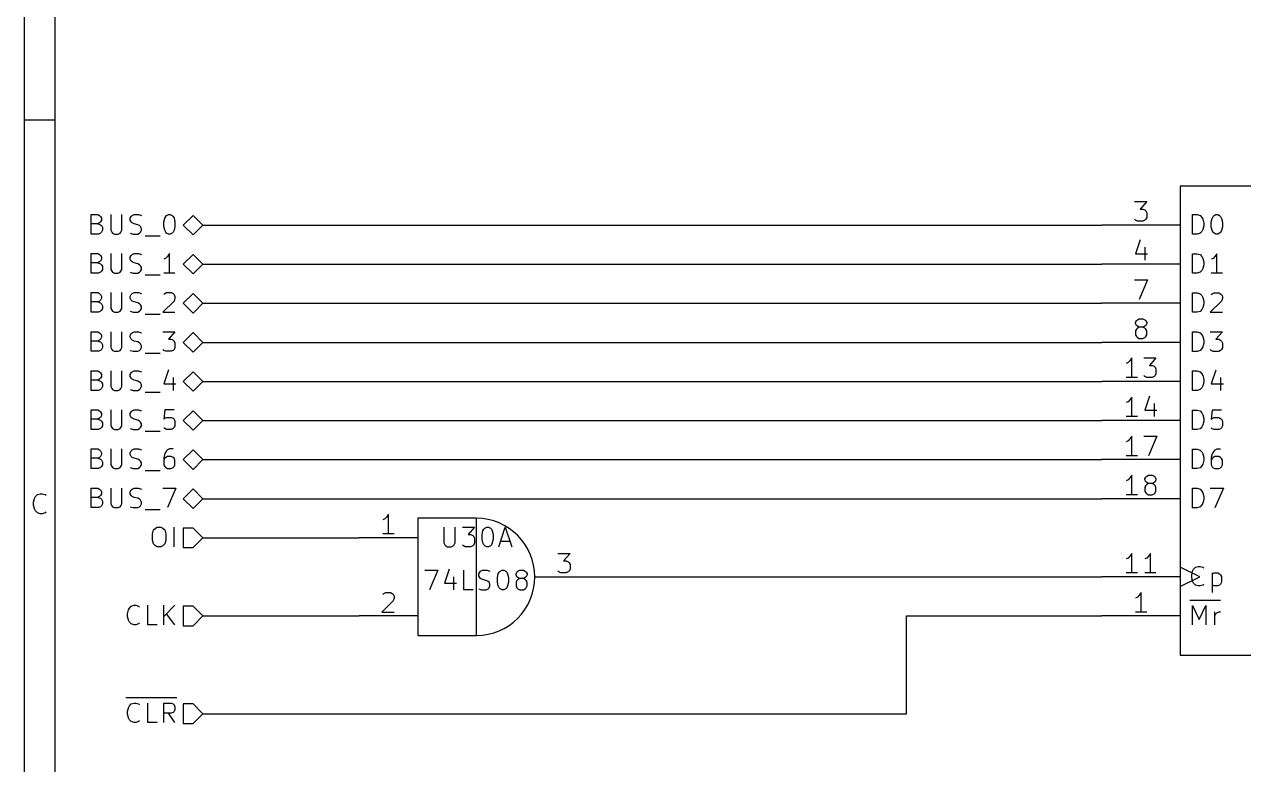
# Model space of a CAD drawing. Extents: x 0.4 to 11.3, y -7.9 to -0.4.
# Drawn here: x 0.394 to 3.512, y -5.98 to -4.086 of the extents above; entities that cross this region are included whole.
import ezdxf

# ---------------------------------------------------------------- set-up
doc = ezdxf.new("R2010")
doc.units = 0
doc.header["$MEASUREMENT"] = 0
for name, color, linetype in [('BROWN2', 54, 'CONTINUOUS'), ('CYAN2', 4, 'CONTINUOUS'), ('GREEN3', 91, 'CONTINUOUS'), ('LYELLOW', 51, 'CONTINUOUS'), ('RED2', 1, 'CONTINUOUS'), ('RED3', 11, 'CONTINUOUS')]:
    doc.layers.add(name, color=color, linetype=linetype)

msp = doc.modelspace()

# ---------------------------------------------------------------- linework, layer by layer
at = {"layer": 'BROWN2', "linetype": 'CONTINUOUS'}
for p, q in [((0.5646, -4.6228), (0.5646, -4.5728)), ((0.5646, -4.5728), (0.5812, -4.5728)), ((0.5812, -4.5728), (0.586, -4.5752)), ((0.586, -4.5752), (0.5884, -4.5776)), ((0.5884, -4.5776), (0.5908, -4.5823)), ((0.5908, -4.5823), (0.5908, -4.5871)), ((0.6146, -4.5728), (0.6146, -4.6133)), ((0.6431, -4.6133), (0.6431, -4.5728)), ((0.6646, -4.5823), (0.667, -4.5776)), ((0.6646, -4.5871), (0.6646, -4.5823)), ((0.667, -4.5776), (0.6693, -4.5752)), ((0.6693, -4.5752), (0.6741, -4.5728)), ((0.6741, -4.5728), (0.686, -4.5728)), ((0.686, -4.5728), (0.6932, -4.5752)), ((0.7503, -4.5919), (0.7527, -4.5823)), ((0.7527, -4.5823), (0.7551, -4.5776)), ((0.7551, -4.5776), (0.7574, -4.5752)), ((0.7574, -4.5752), (0.7622, -4.5728)), ((0.7622, -4.5728), (0.767, -4.5728)), ((0.767, -4.5728), (0.7717, -4.5752)), ((0.7717, -4.5752), (0.7741, -4.5776)), ((0.7741, -4.5776), (0.7765, -4.5823)), ((0.7765, -4.5823), (0.7789, -4.5919)), ((0.825, -4.575), (0.8, -4.6)), ((0.85, -4.6), (0.825, -4.575)), ((0.5812, -4.5966), (0.5646, -4.5966)), ((0.586, -4.5942), (0.5812, -4.5966)), ((0.5812, -4.5966), (0.5884, -4.599)), ((0.5884, -4.5919), (0.586, -4.5942)), ((0.5908, -4.5871), (0.5884, -4.5919)), ((0.5884, -4.599), (0.5908, -4.6014)), ((0.5908, -4.6014), (0.5931, -4.6061)), ((0.5931, -4.6133), (0.5908, -4.618)), ((0.5931, -4.6061), (0.5931, -4.6133)), ((0.6146, -4.6133), (0.617, -4.618)), ((0.6408, -4.618), (0.6431, -4.6133)), ((0.667, -4.5919), (0.6646, -4.5871)), ((0.6693, -4.5942), (0.667, -4.5919)), ((0.6741, -4.5966), (0.6693, -4.5942)), ((0.6836, -4.599), (0.6741, -4.5966)), ((0.6884, -4.6014), (0.6836, -4.599)), ((0.6908, -4.6038), (0.6884, -4.6014)), ((0.6932, -4.6085), (0.6908, -4.6038)), ((0.6908, -4.618), (0.6932, -4.6133)), ((0.6932, -4.6133), (0.6932, -4.6085)), ((0.7503, -4.6038), (0.7503, -4.5919)), ((0.7527, -4.6133), (0.7503, -4.6038)), ((0.7551, -4.618), (0.7527, -4.6133)), ((0.7765, -4.6133), (0.7741, -4.618)), ((0.7789, -4.6038), (0.7765, -4.6133)), ((0.7789, -4.5919), (0.7789, -4.6038)), ((0.8, -4.6), (0.825, -4.625)), ((0.825, -4.625), (0.85, -4.6)), ((0.5836, -4.6228), (0.5646, -4.6228)), ((0.5884, -4.6204), (0.5836, -4.6228)), ((0.5908, -4.618), (0.5884, -4.6204)), ((0.617, -4.618), (0.6193, -4.6204)), ((0.6193, -4.6204), (0.6241, -4.6228)), ((0.6241, -4.6228), (0.6336, -4.6228)), ((0.6336, -4.6228), (0.6384, -4.6204)), ((0.6384, -4.6204), (0.6408, -4.618)), ((0.6646, -4.6204), (0.6717, -4.6228)), ((0.6717, -4.6228), (0.6836, -4.6228)), ((0.6836, -4.6228), (0.6884, -4.6204)), ((0.6884, -4.6204), (0.6908, -4.618)), ((0.7027, -4.6276), (0.7408, -4.6276)), ((0.7574, -4.6204), (0.7551, -4.618)), ((0.7622, -4.6228), (0.7574, -4.6204)), ((0.767, -4.6228), (0.7622, -4.6228)), ((0.7717, -4.6204), (0.767, -4.6228)), ((0.7741, -4.618), (0.7717, -4.6204)), ((0.5646, -4.7228), (0.5646, -4.6728)), ((0.5646, -4.6728), (0.5812, -4.6728)), ((0.5812, -4.6728), (0.586, -4.6752)), ((0.586, -4.6752), (0.5884, -4.6776)), ((0.5884, -4.6776), (0.5908, -4.6823)), ((0.6146, -4.6728), (0.6146, -4.7133)), ((0.6431, -4.7133), (0.6431, -4.6728)), ((0.6646, -4.6823), (0.667, -4.6776)), ((0.667, -4.6776), (0.6693, -4.6752)), ((0.6693, -4.6752), (0.6741, -4.6728)), ((0.6741, -4.6728), (0.686, -4.6728)), ((0.686, -4.6728), (0.6932, -4.6752)), ((0.7646, -4.6728), (0.7598, -4.6799)), ((0.7646, -4.7228), (0.7646, -4.6728)), ((0.825, -4.675), (0.8, -4.7)), ((0.85, -4.7), (0.825, -4.675)), ((0.5812, -4.6966), (0.5646, -4.6966)), ((0.586, -4.6942), (0.5812, -4.6966)), ((0.5812, -4.6966), (0.5884, -4.699)), ((0.5884, -4.6919), (0.586, -4.6942)), ((0.5908, -4.6871), (0.5884, -4.6919)), ((0.5884, -4.699), (0.5908, -4.7014)), ((0.5908, -4.6823), (0.5908, -4.6871)), ((0.5908, -4.7014), (0.5931, -4.7061)), ((0.5931, -4.7061), (0.5931, -4.7133)), ((0.6646, -4.6871), (0.6646, -4.6823)), ((0.667, -4.6919), (0.6646, -4.6871)), ((0.6693, -4.6942), (0.667, -4.6919)), ((0.6741, -4.6966), (0.6693, -4.6942)), ((0.6836, -4.699), (0.6741, -4.6966)), ((0.6884, -4.7014), (0.6836, -4.699)), ((0.6908, -4.7038), (0.6884, -4.7014)), ((0.6932, -4.7085), (0.6908, -4.7038)), ((0.6932, -4.7133), (0.6932, -4.7085)), ((0.7551, -4.6847), (0.7503, -4.6871)), ((0.7598, -4.6799), (0.7551, -4.6847)), ((0.8, -4.7), (0.825, -4.725)), ((0.825, -4.725), (0.85, -4.7)), ((0.5836, -4.7228), (0.5646, -4.7228)), ((0.5884, -4.7204), (0.5836, -4.7228)), ((0.5908, -4.718), (0.5884, -4.7204)), ((0.5931, -4.7133), (0.5908, -4.718)), ((0.6146, -4.7133), (0.617, -4.718)), ((0.617, -4.718), (0.6193, -4.7204)), ((0.6193, -4.7204), (0.6241, -4.7228)), ((0.6241, -4.7228), (0.6336, -4.7228)), ((0.6336, -4.7228), (0.6384, -4.7204)), ((0.6384, -4.7204), (0.6408, -4.718)), ((0.6408, -4.718), (0.6431, -4.7133)), ((0.6646, -4.7204), (0.6717, -4.7228)), ((0.6717, -4.7228), (0.6836, -4.7228)), ((0.6836, -4.7228), (0.6884, -4.7204)), ((0.6884, -4.7204), (0.6908, -4.718)), ((0.6908, -4.718), (0.6932, -4.7133)), ((0.7027, -4.7276), (0.7408, -4.7276)), ((0.7789, -4.7228), (0.7503, -4.7228)), ((0.5646, -4.8228), (0.5646, -4.7728)), ((0.5646, -4.7728), (0.5812, -4.7728)), ((0.5812, -4.7966), (0.5646, -4.7966)), ((0.5812, -4.7728), (0.586, -4.7752)), ((0.586, -4.7942), (0.5812, -4.7966)), ((0.5812, -4.7966), (0.5884, -4.799)), ((0.586, -4.7752), (0.5884, -4.7776)), ((0.5884, -4.7919), (0.586, -4.7942)), ((0.5884, -4.7776), (0.5908, -4.7823)), ((0.5908, -4.7871), (0.5884, -4.7919)), ((0.5884, -4.799), (0.5908, -4.8014)), ((0.5908, -4.7823), (0.5908, -4.7871)), ((0.5908, -4.8014), (0.5931, -4.8061)), ((0.6146, -4.7728), (0.6146, -4.8133)), ((0.6431, -4.8133), (0.6431, -4.7728)), ((0.6646, -4.7823), (0.667, -4.7776)), ((0.6646, -4.7871), (0.6646, -4.7823)), ((0.667, -4.7919), (0.6646, -4.7871)), ((0.667, -4.7776), (0.6693, -4.7752)), ((0.6693, -4.7942), (0.667, -4.7919)), ((0.6693, -4.7752), (0.6741, -4.7728)), ((0.6741, -4.7966), (0.6693, -4.7942)), ((0.6741, -4.7728), (0.686, -4.7728)), ((0.6836, -4.799), (0.6741, -4.7966)), ((0.6884, -4.8014), (0.6836, -4.799)), ((0.686, -4.7728), (0.6932, -4.7752)), ((0.6908, -4.8038), (0.6884, -4.8014)), ((0.7765, -4.7942), (0.7479, -4.8228)), ((0.7503, -4.7776), (0.7527, -4.7752)), ((0.7527, -4.7752), (0.7574, -4.7728)), ((0.7574, -4.7728), (0.7693, -4.7728)), ((0.7693, -4.7728), (0.7741, -4.7752)), ((0.7741, -4.7752), (0.7765, -4.7776)), ((0.7765, -4.7776), (0.7789, -4.7823)), ((0.7789, -4.7871), (0.7765, -4.7942)), ((0.7789, -4.7823), (0.7789, -4.7871)), ((0.825, -4.775), (0.8, -4.8)), ((0.8, -4.8), (0.825, -4.825)), ((0.85, -4.8), (0.825, -4.775)), ((0.825, -4.825), (0.85, -4.8)), ((0.5836, -4.8228), (0.5646, -4.8228)), ((0.5884, -4.8204), (0.5836, -4.8228)), ((0.5908, -4.818), (0.5884, -4.8204)), ((0.5931, -4.8133), (0.5908, -4.818)), ((0.5931, -4.8061), (0.5931, -4.8133)), ((0.6146, -4.8133), (0.617, -4.818)), ((0.617, -4.818), (0.6193, -4.8204)), ((0.6193, -4.8204), (0.6241, -4.8228)), ((0.6241, -4.8228), (0.6336, -4.8228)), ((0.6336, -4.8228), (0.6384, -4.8204)), ((0.6384, -4.8204), (0.6408, -4.818)), ((0.6408, -4.818), (0.6431, -4.8133)), ((0.6646, -4.8204), (0.6717, -4.8228)), ((0.6717, -4.8228), (0.6836, -4.8228)), ((0.6836, -4.8228), (0.6884, -4.8204)), ((0.6884, -4.8204), (0.6908, -4.818)), ((0.6932, -4.8085), (0.6908, -4.8038)), ((0.6908, -4.818), (0.6932, -4.8133)), ((0.6932, -4.8133), (0.6932, -4.8085)), ((0.7027, -4.8276), (0.7408, -4.8276)), ((0.7479, -4.8228), (0.7789, -4.8228)), ((0.5646, -4.9228), (0.5646, -4.8728)), ((0.5646, -4.8728), (0.5812, -4.8728)), ((0.5812, -4.8728), (0.586, -4.8752)), ((0.586, -4.8942), (0.5812, -4.8966)), ((0.586, -4.8752), (0.5884, -4.8776)), ((0.5884, -4.8919), (0.586, -4.8942)), ((0.5884, -4.8776), (0.5908, -4.8823)), ((0.5908, -4.8871), (0.5884, -4.8919)), ((0.5908, -4.8823), (0.5908, -4.8871)), ((0.6146, -4.8728), (0.6146, -4.9133)), ((0.6431, -4.9133), (0.6431, -4.8728)), ((0.6646, -4.8823), (0.667, -4.8776)), ((0.6646, -4.8871), (0.6646, -4.8823)), ((0.667, -4.8919), (0.6646, -4.8871)), ((0.667, -4.8776), (0.6693, -4.8752)), ((0.6693, -4.8942), (0.667, -4.8919)), ((0.6693, -4.8752), (0.6741, -4.8728)), ((0.6741, -4.8966), (0.6693, -4.8942)), ((0.6741, -4.8728), (0.686, -4.8728)), ((0.686, -4.8728), (0.6932, -4.8752)), ((0.7479, -4.8728), (0.7789, -4.8728)), ((0.7789, -4.8728), (0.7622, -4.8919)), ((0.7622, -4.8919), (0.7693, -4.8919)), ((0.7693, -4.8919), (0.7741, -4.8942)), ((0.7741, -4.8942), (0.7765, -4.8966)), ((0.825, -4.875), (0.8, -4.9)), ((0.85, -4.9), (0.825, -4.875)), ((0.5812, -4.8966), (0.5646, -4.8966)), ((0.5836, -4.9228), (0.5646, -4.9228)), ((0.5812, -4.8966), (0.5884, -4.899)), ((0.5884, -4.9204), (0.5836, -4.9228)), ((0.5884, -4.899), (0.5908, -4.9014)), ((0.5908, -4.918), (0.5884, -4.9204)), ((0.5908, -4.9014), (0.5931, -4.9061)), ((0.5931, -4.9133), (0.5908, -4.918)), ((0.5931, -4.9061), (0.5931, -4.9133)), ((0.6146, -4.9133), (0.617, -4.918)), ((0.617, -4.918), (0.6193, -4.9204)), ((0.6193, -4.9204), (0.6241, -4.9228)), ((0.6241, -4.9228), (0.6336, -4.9228)), ((0.6336, -4.9228), (0.6384, -4.9204)), ((0.6384, -4.9204), (0.6408, -4.918)), ((0.6408, -4.918), (0.6431, -4.9133)), ((0.6646, -4.9204), (0.6717, -4.9228)), ((0.6717, -4.9228), (0.6836, -4.9228)), ((0.6836, -4.899), (0.6741, -4.8966)), ((0.6884, -4.9014), (0.6836, -4.899)), ((0.6836, -4.9228), (0.6884, -4.9204)), ((0.6908, -4.9038), (0.6884, -4.9014)), ((0.6884, -4.9204), (0.6908, -4.918)), ((0.6932, -4.9085), (0.6908, -4.9038)), ((0.6908, -4.918), (0.6932, -4.9133)), ((0.6932, -4.9133), (0.6932, -4.9085)), ((0.7503, -4.9204), (0.7479, -4.918)), ((0.7551, -4.9228), (0.7503, -4.9204)), ((0.7693, -4.9228), (0.7551, -4.9228)), ((0.7741, -4.9204), (0.7693, -4.9228)), ((0.7765, -4.918), (0.7741, -4.9204)), ((0.7765, -4.8966), (0.7789, -4.9014)), ((0.7789, -4.9133), (0.7765, -4.918)), ((0.7789, -4.9014), (0.7789, -4.9133)), ((0.8, -4.9), (0.825, -4.925)), ((0.825, -4.925), (0.85, -4.9)), ((0.7027, -4.9276), (0.7408, -4.9276)), ((0.5646, -5.0228), (0.5646, -4.9728)), ((0.5646, -4.9728), (0.5812, -4.9728)), ((0.5812, -4.9728), (0.586, -4.9752)), ((0.586, -4.9752), (0.5884, -4.9776)), ((0.5884, -4.9776), (0.5908, -4.9823)), ((0.5908, -4.9871), (0.5884, -4.9919)), ((0.5908, -4.9823), (0.5908, -4.9871)), ((0.6146, -4.9728), (0.6146, -5.0133)), ((0.6431, -5.0133), (0.6431, -4.9728)), ((0.6646, -4.9823), (0.667, -4.9776)), ((0.6646, -4.9871), (0.6646, -4.9823)), ((0.667, -4.9919), (0.6646, -4.9871)), ((0.667, -4.9776), (0.6693, -4.9752)), ((0.6693, -4.9752), (0.6741, -4.9728)), ((0.6741, -4.9728), (0.686, -4.9728)), ((0.686, -4.9728), (0.6932, -4.9752)), ((0.7622, -4.9704), (0.7503, -5.0061)), ((0.7741, -4.9895), (0.7741, -5.0228)), ((0.825, -4.975), (0.8, -5)), ((0.85, -5), (0.825, -4.975)), ((0.5812, -4.9966), (0.5646, -4.9966)), ((0.586, -4.9942), (0.5812, -4.9966)), ((0.5812, -4.9966), (0.5884, -4.999)), ((0.5884, -5.0204), (0.5836, -5.0228)), ((0.5884, -4.9919), (0.586, -4.9942)), ((0.5884, -4.999), (0.5908, -5.0014)), ((0.5908, -5.018), (0.5884, -5.0204)), ((0.5908, -5.0014), (0.5931, -5.0061)), ((0.5931, -5.0133), (0.5908, -5.018)), ((0.5931, -5.0061), (0.5931, -5.0133)), ((0.6146, -5.0133), (0.617, -5.018)), ((0.617, -5.018), (0.6193, -5.0204)), ((0.6193, -5.0204), (0.6241, -5.0228)), ((0.6336, -5.0228), (0.6384, -5.0204)), ((0.6384, -5.0204), (0.6408, -5.018)), ((0.6408, -5.018), (0.6431, -5.0133)), ((0.6646, -5.0204), (0.6717, -5.0228)), ((0.6693, -4.9942), (0.667, -4.9919)), ((0.6741, -4.9966), (0.6693, -4.9942)), ((0.6836, -4.999), (0.6741, -4.9966)), ((0.6884, -5.0014), (0.6836, -4.999)), ((0.6836, -5.0228), (0.6884, -5.0204)), ((0.6908, -5.0038), (0.6884, -5.0014)), ((0.6884, -5.0204), (0.6908, -5.018)), ((0.6932, -5.0085), (0.6908, -5.0038)), ((0.6908, -5.018), (0.6932, -5.0133)), ((0.6932, -5.0133), (0.6932, -5.0085)), ((0.7503, -5.0061), (0.7812, -5.0061)), ((0.8, -5), (0.825, -5.025)), ((0.825, -5.025), (0.85, -5)), ((0.5836, -5.0228), (0.5646, -5.0228)), ((0.6241, -5.0228), (0.6336, -5.0228)), ((0.6717, -5.0228), (0.6836, -5.0228)), ((0.7027, -5.0276), (0.7408, -5.0276)), ((0.5646, -5.1228), (0.5646, -5.0728)), ((0.5646, -5.0728), (0.5812, -5.0728)), ((0.5812, -5.0728), (0.586, -5.0752)), ((0.586, -5.0752), (0.5884, -5.0776)), ((0.5884, -5.0776), (0.5908, -5.0823)), ((0.5908, -5.0823), (0.5908, -5.0871)), ((0.6146, -5.0728), (0.6146, -5.1133)), ((0.6431, -5.1133), (0.6431, -5.0728)), ((0.6646, -5.0823), (0.667, -5.0776)), ((0.6646, -5.0871), (0.6646, -5.0823)), ((0.667, -5.0776), (0.6693, -5.0752)), ((0.6693, -5.0752), (0.6741, -5.0728)), ((0.6741, -5.0728), (0.686, -5.0728)), ((0.686, -5.0728), (0.6932, -5.0752)), ((0.7527, -5.0728), (0.7503, -5.0966)), ((0.7765, -5.0728), (0.7527, -5.0728)), ((0.825, -5.075), (0.8, -5.1)), ((0.85, -5.1), (0.825, -5.075)), ((0.5812, -5.0966), (0.5646, -5.0966)), ((0.586, -5.0942), (0.5812, -5.0966)), ((0.5812, -5.0966), (0.5884, -5.099)), ((0.5884, -5.0919), (0.586, -5.0942)), ((0.5908, -5.0871), (0.5884, -5.0919)), ((0.5884, -5.099), (0.5908, -5.1014)), ((0.5908, -5.1014), (0.5931, -5.1061)), ((0.5931, -5.1133), (0.5908, -5.118)), ((0.5931, -5.1061), (0.5931, -5.1133)), ((0.6146, -5.1133), (0.617, -5.118)), ((0.6408, -5.118), (0.6431, -5.1133)), ((0.667, -5.0919), (0.6646, -5.0871)), ((0.6693, -5.0942), (0.667, -5.0919)), ((0.6741, -5.0966), (0.6693, -5.0942)), ((0.6836, -5.099), (0.6741, -5.0966)), ((0.6884, -5.1014), (0.6836, -5.099)), ((0.6908, -5.1038), (0.6884, -5.1014)), ((0.6932, -5.1085), (0.6908, -5.1038)), ((0.6908, -5.118), (0.6932, -5.1133)), ((0.6932, -5.1133), (0.6932, -5.1085)), ((0.7503, -5.0966), (0.7527, -5.0942)), ((0.7527, -5.0942), (0.7574, -5.0919)), ((0.7574, -5.0919), (0.7693, -5.0919)), ((0.7693, -5.0919), (0.7741, -5.0942)), ((0.7741, -5.0942), (0.7765, -5.0966)), ((0.7765, -5.0966), (0.7789, -5.1014)), ((0.7789, -5.1133), (0.7765, -5.118)), ((0.7789, -5.1014), (0.7789, -5.1133)), ((0.8, -5.1), (0.825, -5.125)), ((0.825, -5.125), (0.85, -5.1)), ((0.5836, -5.1228), (0.5646, -5.1228)), ((0.5884, -5.1204), (0.5836, -5.1228)), ((0.5908, -5.118), (0.5884, -5.1204)), ((0.617, -5.118), (0.6193, -5.1204)), ((0.6193, -5.1204), (0.6241, -5.1228)), ((0.6241, -5.1228), (0.6336, -5.1228)), ((0.6336, -5.1228), (0.6384, -5.1204)), ((0.6384, -5.1204), (0.6408, -5.118)), ((0.6646, -5.1204), (0.6717, -5.1228)), ((0.6717, -5.1228), (0.6836, -5.1228)), ((0.6836, -5.1228), (0.6884, -5.1204)), ((0.6884, -5.1204), (0.6908, -5.118)), ((0.7027, -5.1276), (0.7408, -5.1276)), ((0.7527, -5.1204), (0.7503, -5.118)), ((0.7574, -5.1228), (0.7527, -5.1204)), ((0.7693, -5.1228), (0.7574, -5.1228)), ((0.7741, -5.1204), (0.7693, -5.1228)), ((0.7765, -5.118), (0.7741, -5.1204)), ((0.5646, -5.2228), (0.5646, -5.1728)), ((0.5646, -5.1728), (0.5812, -5.1728)), ((0.5812, -5.1728), (0.586, -5.1752)), ((0.586, -5.1752), (0.5884, -5.1776)), ((0.6146, -5.1728), (0.6146, -5.2133)), ((0.6431, -5.2133), (0.6431, -5.1728)), ((0.667, -5.1776), (0.6693, -5.1752)), ((0.6693, -5.1752), (0.6741, -5.1728)), ((0.6741, -5.1728), (0.686, -5.1728)), ((0.686, -5.1728), (0.6932, -5.1752)), ((0.7598, -5.1752), (0.7574, -5.1776)), ((0.7646, -5.1728), (0.7598, -5.1752)), ((0.7741, -5.1728), (0.7646, -5.1728)), ((0.825, -5.175), (0.8, -5.2)), ((0.85, -5.2), (0.825, -5.175)), ((0.5812, -5.1966), (0.5646, -5.1966)), ((0.586, -5.1942), (0.5812, -5.1966)), ((0.5812, -5.1966), (0.5884, -5.199)), ((0.5884, -5.1919), (0.586, -5.1942)), ((0.5884, -5.1776), (0.5908, -5.1823)), ((0.5908, -5.1871), (0.5884, -5.1919)), ((0.5884, -5.199), (0.5908, -5.2014)), ((0.5908, -5.1823), (0.5908, -5.1871)), ((0.5908, -5.2014), (0.5931, -5.2061)), ((0.5931, -5.2061), (0.5931, -5.2133)), ((0.6646, -5.1823), (0.667, -5.1776)), ((0.6646, -5.1871), (0.6646, -5.1823)), ((0.667, -5.1919), (0.6646, -5.1871)), ((0.6693, -5.1942), (0.667, -5.1919)), ((0.6741, -5.1966), (0.6693, -5.1942)), ((0.6836, -5.199), (0.6741, -5.1966)), ((0.6884, -5.2014), (0.6836, -5.199)), ((0.6908, -5.2038), (0.6884, -5.2014)), ((0.6932, -5.2085), (0.6908, -5.2038)), ((0.7527, -5.1847), (0.7503, -5.1942)), ((0.7503, -5.1942), (0.7503, -5.2133)), ((0.7527, -5.1966), (0.7503, -5.2014)), ((0.7574, -5.1776), (0.7527, -5.1847)), ((0.7551, -5.1942), (0.7527, -5.1966)), ((0.7598, -5.1919), (0.7551, -5.1942)), ((0.7693, -5.1919), (0.7598, -5.1919)), ((0.7741, -5.1942), (0.7693, -5.1919)), ((0.7765, -5.1966), (0.7741, -5.1942)), ((0.7789, -5.2014), (0.7765, -5.1966)), ((0.7789, -5.2133), (0.7789, -5.2014)), ((0.8, -5.2), (0.825, -5.225)), ((0.825, -5.225), (0.85, -5.2)), ((0.5836, -5.2228), (0.5646, -5.2228)), ((0.5884, -5.2204), (0.5836, -5.2228)), ((0.5908, -5.218), (0.5884, -5.2204)), ((0.5931, -5.2133), (0.5908, -5.218)), ((0.6146, -5.2133), (0.617, -5.218)), ((0.617, -5.218), (0.6193, -5.2204)), ((0.6193, -5.2204), (0.6241, -5.2228)), ((0.6241, -5.2228), (0.6336, -5.2228)), ((0.6336, -5.2228), (0.6384, -5.2204)), ((0.6384, -5.2204), (0.6408, -5.218)), ((0.6408, -5.218), (0.6431, -5.2133)), ((0.6646, -5.2204), (0.6717, -5.2228)), ((0.6717, -5.2228), (0.6836, -5.2228)), ((0.6836, -5.2228), (0.6884, -5.2204)), ((0.6884, -5.2204), (0.6908, -5.218)), ((0.6908, -5.218), (0.6932, -5.2133)), ((0.6932, -5.2133), (0.6932, -5.2085)), ((0.7027, -5.2276), (0.7408, -5.2276)), ((0.7503, -5.2133), (0.7527, -5.218)), ((0.7527, -5.218), (0.7551, -5.2204)), ((0.7551, -5.2204), (0.7598, -5.2228)), ((0.7598, -5.2228), (0.7693, -5.2228)), ((0.7693, -5.2228), (0.7741, -5.2204)), ((0.7741, -5.2204), (0.7765, -5.218)), ((0.7765, -5.218), (0.7789, -5.2133)), ((0.5646, -5.3228), (0.5646, -5.2728)), ((0.5646, -5.2728), (0.5812, -5.2728)), ((0.5812, -5.2966), (0.5646, -5.2966)), ((0.5812, -5.2728), (0.586, -5.2752)), ((0.586, -5.2942), (0.5812, -5.2966)), ((0.5812, -5.2966), (0.5884, -5.299)), ((0.586, -5.2752), (0.5884, -5.2776)), ((0.5884, -5.2919), (0.586, -5.2942)), ((0.5884, -5.2776), (0.5908, -5.2823)), ((0.5908, -5.2871), (0.5884, -5.2919)), ((0.5884, -5.299), (0.5908, -5.3014)), ((0.5908, -5.2823), (0.5908, -5.2871)), ((0.5908, -5.3014), (0.5931, -5.3061)), ((0.6146, -5.2728), (0.6146, -5.3133)), ((0.6431, -5.3133), (0.6431, -5.2728)), ((0.6646, -5.2823), (0.667, -5.2776)), ((0.6646, -5.2871), (0.6646, -5.2823)), ((0.667, -5.2919), (0.6646, -5.2871)), ((0.667, -5.2776), (0.6693, -5.2752)), ((0.6693, -5.2942), (0.667, -5.2919)), ((0.6693, -5.2752), (0.6741, -5.2728)), ((0.6741, -5.2966), (0.6693, -5.2942)), ((0.6741, -5.2728), (0.686, -5.2728)), ((0.6836, -5.299), (0.6741, -5.2966)), ((0.6884, -5.3014), (0.6836, -5.299)), ((0.686, -5.2728), (0.6932, -5.2752)), ((0.6908, -5.3038), (0.6884, -5.3014)), ((0.7479, -5.2728), (0.7812, -5.2728)), ((0.7812, -5.2728), (0.7598, -5.3228)), ((0.825, -5.275), (0.8, -5.3)), ((0.8, -5.3), (0.825, -5.325)), ((0.85, -5.3), (0.825, -5.275)), ((0.825, -5.325), (0.85, -5.3)), ((0.5836, -5.3228), (0.5646, -5.3228)), ((0.5884, -5.3204), (0.5836, -5.3228)), ((0.5908, -5.318), (0.5884, -5.3204)), ((0.5931, -5.3133), (0.5908, -5.318)), ((0.5931, -5.3061), (0.5931, -5.3133)), ((0.6146, -5.3133), (0.617, -5.318)), ((0.617, -5.318), (0.6193, -5.3204)), ((0.6193, -5.3204), (0.6241, -5.3228)), ((0.6241, -5.3228), (0.6336, -5.3228)), ((0.6336, -5.3228), (0.6384, -5.3204)), ((0.6384, -5.3204), (0.6408, -5.318)), ((0.6408, -5.318), (0.6431, -5.3133)), ((0.6646, -5.3204), (0.6717, -5.3228)), ((0.6717, -5.3228), (0.6836, -5.3228)), ((0.6836, -5.3228), (0.6884, -5.3204)), ((0.6884, -5.3204), (0.6908, -5.318)), ((0.6932, -5.3085), (0.6908, -5.3038)), ((0.6908, -5.318), (0.6932, -5.3133)), ((0.6932, -5.3133), (0.6932, -5.3085)), ((0.7027, -5.3276), (0.7408, -5.3276)), ((0.7217, -5.3895), (0.7241, -5.3799)), ((0.7217, -5.4061), (0.7217, -5.3895)), ((0.7241, -5.3799), (0.7289, -5.3752)), ((0.7289, -5.3752), (0.7336, -5.3728)), ((0.7336, -5.3728), (0.7431, -5.3728)), ((0.7431, -5.3728), (0.7479, -5.3752)), ((0.7479, -5.3752), (0.7527, -5.3799)), ((0.7527, -5.3799), (0.7551, -5.3895)), ((0.7551, -5.3895), (0.7551, -5.4061)), ((0.7765, -5.4228), (0.7765, -5.3728)), ((0.825, -5.375), (0.8, -5.375)), ((0.8, -5.375), (0.8, -5.425)), ((0.85, -5.4), (0.825, -5.375)), ((0.7241, -5.4157), (0.7217, -5.4061)), ((0.7289, -5.4204), (0.7241, -5.4157)), ((0.7336, -5.4228), (0.7289, -5.4204)), ((0.7431, -5.4228), (0.7336, -5.4228)), ((0.7479, -5.4204), (0.7431, -5.4228)), ((0.7527, -5.4157), (0.7479, -5.4204)), ((0.7551, -5.4061), (0.7527, -5.4157)), ((0.8, -5.425), (0.825, -5.425)), ((0.825, -5.425), (0.85, -5.4)), ((0.6598, -5.5847), (0.6622, -5.5799)), ((0.6622, -5.5799), (0.667, -5.5752)), ((0.667, -5.5752), (0.6741, -5.5728)), ((0.6741, -5.5728), (0.6789, -5.5728)), ((0.6789, -5.5728), (0.686, -5.5752)), ((0.686, -5.5752), (0.6884, -5.5776)), ((0.7098, -5.6228), (0.7098, -5.5728)), ((0.7503, -5.6228), (0.7503, -5.5728)), ((0.7789, -5.5728), (0.7503, -5.6014)), ((0.825, -5.575), (0.8, -5.575)), ((0.8, -5.575), (0.8, -5.625)), ((0.85, -5.6), (0.825, -5.575)), ((0.6574, -5.5942), (0.6598, -5.5847)), ((0.6574, -5.6014), (0.6574, -5.5942)), ((0.6598, -5.6109), (0.6574, -5.6014)), ((0.6622, -5.6157), (0.6598, -5.6109)), ((0.7789, -5.6228), (0.7574, -5.5942)), ((0.825, -5.625), (0.85, -5.6)), ((0.667, -5.6204), (0.6622, -5.6157)), ((0.6741, -5.6228), (0.667, -5.6204)), ((0.6789, -5.6228), (0.6741, -5.6228)), ((0.686, -5.6204), (0.6789, -5.6228)), ((0.6884, -5.618), (0.686, -5.6204)), ((0.7336, -5.6228), (0.7098, -5.6228)), ((0.8, -5.625), (0.825, -5.625)), ((0.6529, -5.8089), (0.7834, -5.8089)), ((0.6598, -5.8347), (0.6622, -5.8299)), ((0.6622, -5.8299), (0.667, -5.8252)), ((0.667, -5.8252), (0.6741, -5.8228)), ((0.6741, -5.8228), (0.6789, -5.8228)), ((0.6789, -5.8228), (0.686, -5.8252)), ((0.686, -5.8252), (0.6884, -5.8276)), ((0.7098, -5.8728), (0.7098, -5.8228)), ((0.7503, -5.8728), (0.7503, -5.8228)), ((0.7503, -5.8228), (0.7693, -5.8228)), ((0.7693, -5.8228), (0.7741, -5.8252)), ((0.7741, -5.8252), (0.7765, -5.8276)), ((0.7765, -5.8276), (0.7789, -5.8323)), ((0.825, -5.825), (0.8, -5.825)), ((0.8, -5.825), (0.8, -5.875)), ((0.85, -5.85), (0.825, -5.825)), ((0.6574, -5.8442), (0.6598, -5.8347)), ((0.6574, -5.8514), (0.6574, -5.8442)), ((0.6598, -5.8609), (0.6574, -5.8514)), ((0.6622, -5.8657), (0.6598, -5.8609)), ((0.7693, -5.849), (0.7503, -5.849)), ((0.7789, -5.8728), (0.7622, -5.849)), ((0.7741, -5.8466), (0.7693, -5.849)), ((0.7765, -5.8442), (0.7741, -5.8466)), ((0.7789, -5.8395), (0.7765, -5.8442)), ((0.7789, -5.8323), (0.7789, -5.8395)), ((0.825, -5.875), (0.85, -5.85)), ((0.667, -5.8704), (0.6622, -5.8657)), ((0.6741, -5.8728), (0.667, -5.8704)), ((0.6789, -5.8728), (0.6741, -5.8728)), ((0.686, -5.8704), (0.6789, -5.8728)), ((0.6884, -5.868), (0.686, -5.8704)), ((0.7336, -5.8728), (0.7098, -5.8728)), ((0.8, -5.875), (0.825, -5.875))]:
    msp.add_line(p, q, dxfattribs=at)
at = {"layer": 'CYAN2', "linetype": 'CONTINUOUS'}
for p, q in [((3.3819, -4.6231), (3.3819, -4.5731)), ((3.3819, -4.5731), (3.3938, -4.5731)), ((3.3938, -4.5731), (3.4009, -4.5755)), ((3.4009, -4.5755), (3.4057, -4.5803)), ((3.4057, -4.5803), (3.4081, -4.585)), ((3.4295, -4.5922), (3.4319, -4.5827)), ((3.4319, -4.5827), (3.4343, -4.5779)), ((3.4343, -4.5779), (3.4367, -4.5755)), ((3.4367, -4.5755), (3.4414, -4.5731)), ((3.4414, -4.5731), (3.4462, -4.5731)), ((3.4462, -4.5731), (3.4509, -4.5755)), ((3.4509, -4.5755), (3.4533, -4.5779)), ((3.4533, -4.5779), (3.4557, -4.5827)), ((3.4557, -4.5827), (3.4581, -4.5922)), ((3.4081, -4.6112), (3.4057, -4.616)), ((3.4081, -4.585), (3.4105, -4.5946)), ((3.4105, -4.6017), (3.4081, -4.6112)), ((3.4105, -4.5946), (3.4105, -4.6017)), ((3.4295, -4.6041), (3.4295, -4.5922)), ((3.4319, -4.6136), (3.4295, -4.6041)), ((3.4343, -4.6184), (3.4319, -4.6136)), ((3.4557, -4.6136), (3.4533, -4.6184)), ((3.4581, -4.6041), (3.4557, -4.6136)), ((3.4581, -4.5922), (3.4581, -4.6041)), ((3.3938, -4.6231), (3.3819, -4.6231)), ((3.4009, -4.6208), (3.3938, -4.6231)), ((3.4057, -4.616), (3.4009, -4.6208)), ((3.4367, -4.6208), (3.4343, -4.6184)), ((3.4414, -4.6231), (3.4367, -4.6208)), ((3.4462, -4.6231), (3.4414, -4.6231)), ((3.4509, -4.6208), (3.4462, -4.6231)), ((3.4533, -4.6184), (3.4509, -4.6208)), ((3.3819, -4.7231), (3.3819, -4.6731)), ((3.3819, -4.6731), (3.3938, -4.6731)), ((3.3938, -4.6731), (3.4009, -4.6755)), ((3.4009, -4.6755), (3.4057, -4.6803)), ((3.4438, -4.6731), (3.439, -4.6803)), ((3.4438, -4.7231), (3.4438, -4.6731)), ((3.4057, -4.6803), (3.4081, -4.685)), ((3.4081, -4.685), (3.4105, -4.6946)), ((3.4105, -4.7017), (3.4081, -4.7112)), ((3.4105, -4.6946), (3.4105, -4.7017)), ((3.4343, -4.685), (3.4295, -4.6874)), ((3.439, -4.6803), (3.4343, -4.685)), ((3.3938, -4.7231), (3.3819, -4.7231)), ((3.4009, -4.7208), (3.3938, -4.7231)), ((3.4057, -4.716), (3.4009, -4.7208)), ((3.4081, -4.7112), (3.4057, -4.716)), ((3.4581, -4.7231), (3.4295, -4.7231)), ((3.3819, -4.8231), (3.3819, -4.7731)), ((3.3819, -4.7731), (3.3938, -4.7731)), ((3.3938, -4.7731), (3.4009, -4.7755)), ((3.4009, -4.7755), (3.4057, -4.7803)), ((3.4057, -4.7803), (3.4081, -4.785)), ((3.4081, -4.785), (3.4105, -4.7946)), ((3.4105, -4.8017), (3.4081, -4.8112)), ((3.4105, -4.7946), (3.4105, -4.8017)), ((3.4557, -4.7946), (3.4271, -4.8231)), ((3.4295, -4.7779), (3.4319, -4.7755)), ((3.4319, -4.7755), (3.4367, -4.7731)), ((3.4367, -4.7731), (3.4486, -4.7731)), ((3.4486, -4.7731), (3.4533, -4.7755)), ((3.4533, -4.7755), (3.4557, -4.7779)), ((3.4557, -4.7779), (3.4581, -4.7827)), ((3.4581, -4.7874), (3.4557, -4.7946)), ((3.4581, -4.7827), (3.4581, -4.7874)), ((3.3938, -4.8231), (3.3819, -4.8231)), ((3.4009, -4.8208), (3.3938, -4.8231)), ((3.4057, -4.816), (3.4009, -4.8208)), ((3.4081, -4.8112), (3.4057, -4.816)), ((3.4271, -4.8231), (3.4581, -4.8231)), ((3.3819, -4.9231), (3.3819, -4.8731)), ((3.3819, -4.8731), (3.3938, -4.8731)), ((3.3938, -4.8731), (3.4009, -4.8755)), ((3.4009, -4.8755), (3.4057, -4.8803)), ((3.4057, -4.8803), (3.4081, -4.885)), ((3.4081, -4.885), (3.4105, -4.8946)), ((3.4105, -4.8946), (3.4105, -4.9017)), ((3.4271, -4.8731), (3.4581, -4.8731)), ((3.4581, -4.8731), (3.4414, -4.8922)), ((3.4414, -4.8922), (3.4486, -4.8922)), ((3.4486, -4.8922), (3.4533, -4.8946)), ((3.4533, -4.8946), (3.4557, -4.8969)), ((3.3938, -4.9231), (3.3819, -4.9231)), ((3.4009, -4.9208), (3.3938, -4.9231)), ((3.4057, -4.916), (3.4009, -4.9208)), ((3.4081, -4.9112), (3.4057, -4.916)), ((3.4105, -4.9017), (3.4081, -4.9112)), ((3.4295, -4.9208), (3.4271, -4.9184)), ((3.4343, -4.9231), (3.4295, -4.9208)), ((3.4486, -4.9231), (3.4343, -4.9231)), ((3.4533, -4.9208), (3.4486, -4.9231)), ((3.4557, -4.9184), (3.4533, -4.9208)), ((3.4557, -4.8969), (3.4581, -4.9017)), ((3.4581, -4.9136), (3.4557, -4.9184)), ((3.4581, -4.9017), (3.4581, -4.9136)), ((3.3819, -5.0231), (3.3819, -4.9731)), ((3.3819, -4.9731), (3.3938, -4.9731)), ((3.3938, -4.9731), (3.4009, -4.9755)), ((3.4009, -4.9755), (3.4057, -4.9803)), ((3.4057, -4.9803), (3.4081, -4.985)), ((3.4081, -4.985), (3.4105, -4.9946)), ((3.4414, -4.9708), (3.4295, -5.0065)), ((3.4009, -5.0208), (3.3938, -5.0231)), ((3.4057, -5.016), (3.4009, -5.0208)), ((3.4081, -5.0112), (3.4057, -5.016)), ((3.4105, -5.0017), (3.4081, -5.0112)), ((3.4105, -4.9946), (3.4105, -5.0017)), ((3.4295, -5.0065), (3.4605, -5.0065)), ((3.4533, -4.9898), (3.4533, -5.0231)), ((3.3938, -5.0231), (3.3819, -5.0231)), ((3.3819, -5.1231), (3.3819, -5.0731)), ((3.3819, -5.0731), (3.3938, -5.0731)), ((3.3938, -5.0731), (3.4009, -5.0755)), ((3.4009, -5.0755), (3.4057, -5.0803)), ((3.4057, -5.0803), (3.4081, -5.085)), ((3.4319, -5.0731), (3.4295, -5.0969)), ((3.4557, -5.0731), (3.4319, -5.0731)), ((3.4081, -5.1112), (3.4057, -5.116)), ((3.4081, -5.085), (3.4105, -5.0946)), ((3.4105, -5.1017), (3.4081, -5.1112)), ((3.4105, -5.0946), (3.4105, -5.1017)), ((3.4295, -5.0969), (3.4319, -5.0946)), ((3.4319, -5.0946), (3.4367, -5.0922)), ((3.4367, -5.0922), (3.4486, -5.0922)), ((3.4486, -5.0922), (3.4533, -5.0946)), ((3.4533, -5.0946), (3.4557, -5.0969)), ((3.4557, -5.0969), (3.4581, -5.1017)), ((3.4581, -5.1136), (3.4557, -5.1184)), ((3.4581, -5.1017), (3.4581, -5.1136)), ((3.3938, -5.1231), (3.3819, -5.1231)), ((3.4009, -5.1208), (3.3938, -5.1231)), ((3.4057, -5.116), (3.4009, -5.1208)), ((3.4319, -5.1208), (3.4295, -5.1184)), ((3.4367, -5.1231), (3.4319, -5.1208)), ((3.4486, -5.1231), (3.4367, -5.1231)), ((3.4533, -5.1208), (3.4486, -5.1231)), ((3.4557, -5.1184), (3.4533, -5.1208)), ((3.3819, -5.2231), (3.3819, -5.1731)), ((3.3819, -5.1731), (3.3938, -5.1731)), ((3.3938, -5.1731), (3.4009, -5.1755)), ((3.4009, -5.1755), (3.4057, -5.1803)), ((3.439, -5.1755), (3.4367, -5.1779)), ((3.4438, -5.1731), (3.439, -5.1755)), ((3.4533, -5.1731), (3.4438, -5.1731)), ((3.4057, -5.1803), (3.4081, -5.185)), ((3.4081, -5.185), (3.4105, -5.1946)), ((3.4105, -5.2017), (3.4081, -5.2112)), ((3.4105, -5.1946), (3.4105, -5.2017)), ((3.4319, -5.185), (3.4295, -5.1946)), ((3.4295, -5.1946), (3.4295, -5.2136)), ((3.4319, -5.1969), (3.4295, -5.2017)), ((3.4367, -5.1779), (3.4319, -5.185)), ((3.4343, -5.1946), (3.4319, -5.1969)), ((3.439, -5.1922), (3.4343, -5.1946)), ((3.4486, -5.1922), (3.439, -5.1922)), ((3.4533, -5.1946), (3.4486, -5.1922)), ((3.4557, -5.1969), (3.4533, -5.1946)), ((3.4581, -5.2017), (3.4557, -5.1969)), ((3.4581, -5.2136), (3.4581, -5.2017)), ((3.3938, -5.2231), (3.3819, -5.2231)), ((3.4009, -5.2208), (3.3938, -5.2231)), ((3.4057, -5.216), (3.4009, -5.2208)), ((3.4081, -5.2112), (3.4057, -5.216)), ((3.4295, -5.2136), (3.4319, -5.2184)), ((3.4319, -5.2184), (3.4343, -5.2208)), ((3.4343, -5.2208), (3.439, -5.2231)), ((3.439, -5.2231), (3.4486, -5.2231)), ((3.4486, -5.2231), (3.4533, -5.2208)), ((3.4533, -5.2208), (3.4557, -5.2184)), ((3.4557, -5.2184), (3.4581, -5.2136)), ((3.3819, -5.3231), (3.3819, -5.2731)), ((3.3819, -5.2731), (3.3938, -5.2731)), ((3.3938, -5.2731), (3.4009, -5.2755)), ((3.4009, -5.2755), (3.4057, -5.2803)), ((3.4057, -5.2803), (3.4081, -5.285)), ((3.4081, -5.285), (3.4105, -5.2946)), ((3.4105, -5.2946), (3.4105, -5.3017)), ((3.4271, -5.2731), (3.4605, -5.2731)), ((3.4605, -5.2731), (3.439, -5.3231)), ((3.3938, -5.3231), (3.3819, -5.3231)), ((3.4009, -5.3208), (3.3938, -5.3231)), ((3.4057, -5.316), (3.4009, -5.3208)), ((3.4081, -5.3112), (3.4057, -5.316)), ((3.4105, -5.3017), (3.4081, -5.3112)), ((1.4667, -5.3728), (1.4667, -5.4133)), ((1.4952, -5.4133), (1.4952, -5.3728)), ((1.5143, -5.3728), (1.5452, -5.3728)), ((1.5452, -5.3728), (1.5286, -5.3919)), ((1.5286, -5.3919), (1.5357, -5.3919)), ((1.5357, -5.3919), (1.5405, -5.3942)), ((1.5405, -5.3942), (1.5429, -5.3966)), ((1.5643, -5.3919), (1.5667, -5.3823)), ((1.5643, -5.4038), (1.5643, -5.3919)), ((1.5667, -5.3823), (1.569, -5.3776)), ((1.569, -5.3776), (1.5714, -5.3752)), ((1.5714, -5.3752), (1.5762, -5.3728)), ((1.5762, -5.3728), (1.581, -5.3728)), ((1.581, -5.3728), (1.5857, -5.3752)), ((1.5857, -5.3752), (1.5881, -5.3776)), ((1.5881, -5.3776), (1.5905, -5.3823)), ((1.5905, -5.3823), (1.5929, -5.3919)), ((1.5929, -5.3919), (1.5929, -5.4038)), ((1.6071, -5.4228), (1.6238, -5.3728)), ((1.6238, -5.3728), (1.6405, -5.4228)), ((1.4667, -5.4133), (1.469, -5.418)), ((1.469, -5.418), (1.4714, -5.4204)), ((1.4714, -5.4204), (1.4762, -5.4228)), ((1.4762, -5.4228), (1.4857, -5.4228)), ((1.4857, -5.4228), (1.4905, -5.4204)), ((1.4905, -5.4204), (1.4929, -5.418)), ((1.4929, -5.418), (1.4952, -5.4133)), ((1.5167, -5.4204), (1.5143, -5.418)), ((1.5214, -5.4228), (1.5167, -5.4204)), ((1.5357, -5.4228), (1.5214, -5.4228)), ((1.5405, -5.4204), (1.5357, -5.4228)), ((1.5429, -5.418), (1.5405, -5.4204)), ((1.5429, -5.3966), (1.5452, -5.4014)), ((1.5452, -5.4133), (1.5429, -5.418)), ((1.5452, -5.4014), (1.5452, -5.4133)), ((1.5667, -5.4133), (1.5643, -5.4038)), ((1.569, -5.418), (1.5667, -5.4133)), ((1.5714, -5.4204), (1.569, -5.418)), ((1.5762, -5.4228), (1.5714, -5.4204)), ((1.581, -5.4228), (1.5762, -5.4228)), ((1.5857, -5.4204), (1.581, -5.4228)), ((1.5881, -5.418), (1.5857, -5.4204)), ((1.5905, -5.4133), (1.5881, -5.418)), ((1.5929, -5.4038), (1.5905, -5.4133)), ((1.6119, -5.4085), (1.6357, -5.4085)), ((1.4179, -5.4828), (1.4512, -5.4828)), ((1.4512, -5.4828), (1.4298, -5.5328)), ((1.4798, -5.4804), (1.4679, -5.5161)), ((1.5179, -5.5328), (1.5179, -5.4828)), ((1.556, -5.4923), (1.5583, -5.4876)), ((1.5583, -5.4876), (1.5607, -5.4852)), ((1.5607, -5.4852), (1.5655, -5.4828)), ((1.5655, -5.4828), (1.5774, -5.4828)), ((1.5774, -5.4828), (1.5845, -5.4852)), ((1.6059, -5.4923), (1.6083, -5.4876)), ((1.6083, -5.4876), (1.6107, -5.4852)), ((1.6107, -5.4852), (1.6155, -5.4828)), ((1.6155, -5.4828), (1.6202, -5.4828)), ((1.6202, -5.4828), (1.625, -5.4852)), ((1.625, -5.4852), (1.6274, -5.4876)), ((1.6274, -5.4876), (1.6298, -5.4923)), ((1.6512, -5.4923), (1.6536, -5.4876)), ((1.6536, -5.4876), (1.6559, -5.4852)), ((1.6559, -5.4852), (1.6607, -5.4828)), ((1.6607, -5.4828), (1.6702, -5.4828)), ((1.6702, -5.4828), (1.675, -5.4852)), ((1.675, -5.4852), (1.6774, -5.4876)), ((1.6774, -5.4876), (1.6798, -5.4923)), ((3.3795, -5.4946), (3.3819, -5.485)), ((3.3819, -5.485), (3.3843, -5.4803)), ((3.3843, -5.4803), (3.389, -5.4755)), ((3.389, -5.4755), (3.3962, -5.4731)), ((3.3962, -5.4731), (3.4009, -5.4731)), ((3.4009, -5.4731), (3.4081, -5.4755)), ((3.4081, -5.4755), (3.4105, -5.4779)), ((1.4679, -5.5161), (1.4988, -5.5161)), ((1.4917, -5.4995), (1.4917, -5.5328)), ((1.556, -5.4971), (1.556, -5.4923)), ((1.5583, -5.5019), (1.556, -5.4971)), ((1.5607, -5.5042), (1.5583, -5.5019)), ((1.5655, -5.5066), (1.5607, -5.5042)), ((1.575, -5.509), (1.5655, -5.5066)), ((1.5798, -5.5114), (1.575, -5.509)), ((1.5821, -5.5138), (1.5798, -5.5114)), ((1.5845, -5.5185), (1.5821, -5.5138)), ((1.5845, -5.5233), (1.5845, -5.5185)), ((1.6036, -5.5019), (1.6059, -5.4923)), ((1.6036, -5.5138), (1.6036, -5.5019)), ((1.6059, -5.5233), (1.6036, -5.5138)), ((1.6298, -5.4923), (1.6321, -5.5019)), ((1.6321, -5.5138), (1.6298, -5.5233)), ((1.6321, -5.5019), (1.6321, -5.5138)), ((1.6512, -5.4947), (1.6512, -5.4923)), ((1.6536, -5.4995), (1.6512, -5.4947)), ((1.6536, -5.509), (1.6512, -5.5138)), ((1.6512, -5.5138), (1.6512, -5.5233)), ((1.6559, -5.5019), (1.6536, -5.4995)), ((1.6559, -5.5066), (1.6536, -5.509)), ((1.6607, -5.5042), (1.6559, -5.5019)), ((1.6607, -5.5042), (1.6559, -5.5066)), ((1.6702, -5.5042), (1.6607, -5.5042)), ((1.675, -5.5019), (1.6702, -5.5042)), ((1.675, -5.5066), (1.6702, -5.5042)), ((1.6774, -5.4995), (1.675, -5.5019)), ((1.6774, -5.509), (1.675, -5.5066)), ((1.6798, -5.4947), (1.6774, -5.4995)), ((1.6798, -5.5138), (1.6774, -5.509)), ((1.6798, -5.4923), (1.6798, -5.4947)), ((1.6798, -5.5233), (1.6798, -5.5138)), ((3.3795, -5.5017), (3.3795, -5.4946)), ((3.3819, -5.5112), (3.3795, -5.5017)), ((3.3843, -5.516), (3.3819, -5.5112)), ((3.389, -5.5208), (3.3843, -5.516)), ((3.4105, -5.5184), (3.4081, -5.5208)), ((3.4319, -5.4898), (3.4319, -5.5398)), ((3.4319, -5.4922), (3.4367, -5.4898)), ((3.4367, -5.4898), (3.4462, -5.4898)), ((3.4462, -5.4898), (3.4509, -5.4922)), ((3.4509, -5.4922), (3.4533, -5.4946)), ((3.4533, -5.5184), (3.4509, -5.5208)), ((3.4533, -5.4946), (3.4557, -5.4993)), ((3.4557, -5.5136), (3.4533, -5.5184)), ((3.4557, -5.4993), (3.4557, -5.5136)), ((1.5417, -5.5328), (1.5179, -5.5328)), ((1.556, -5.5304), (1.5631, -5.5328)), ((1.5631, -5.5328), (1.575, -5.5328)), ((1.575, -5.5328), (1.5798, -5.5304)), ((1.5798, -5.5304), (1.5821, -5.528)), ((1.5821, -5.528), (1.5845, -5.5233)), ((1.6083, -5.528), (1.6059, -5.5233)), ((1.6107, -5.5304), (1.6083, -5.528)), ((1.6155, -5.5328), (1.6107, -5.5304)), ((1.6202, -5.5328), (1.6155, -5.5328)), ((1.625, -5.5304), (1.6202, -5.5328)), ((1.6274, -5.528), (1.625, -5.5304)), ((1.6298, -5.5233), (1.6274, -5.528)), ((1.6512, -5.5233), (1.6536, -5.528)), ((1.6536, -5.528), (1.6559, -5.5304)), ((1.6559, -5.5304), (1.6607, -5.5328)), ((1.6607, -5.5328), (1.6702, -5.5328)), ((1.6702, -5.5328), (1.675, -5.5304)), ((1.675, -5.5304), (1.6774, -5.528)), ((1.6774, -5.528), (1.6798, -5.5233)), ((3.3962, -5.5231), (3.389, -5.5208)), ((3.4009, -5.5231), (3.3962, -5.5231)), ((3.4081, -5.5208), (3.4009, -5.5231)), ((3.4367, -5.5231), (3.4319, -5.5208)), ((3.4462, -5.5231), (3.4367, -5.5231)), ((3.4509, -5.5208), (3.4462, -5.5231)), ((3.375, -5.5593), (3.4531, -5.5593)), ((3.3819, -5.6231), (3.3819, -5.5731)), ((3.3819, -5.5731), (3.3986, -5.6088)), ((3.3986, -5.6088), (3.4152, -5.5731)), ((3.4152, -5.5731), (3.4152, -5.6231)), ((3.439, -5.6231), (3.439, -5.5898)), ((3.439, -5.5993), (3.4414, -5.5946)), ((3.4414, -5.5946), (3.4438, -5.5922)), ((3.4438, -5.5922), (3.4486, -5.5898)), ((3.4486, -5.5898), (3.4533, -5.5898))]:
    msp.add_line(p, q, dxfattribs=at)
at = {"layer": 'GREEN3', "linetype": 'CONTINUOUS'}
for p, q in [((0.85, -4.6), (3.15, -4.6)), ((0.85, -4.7), (3.15, -4.7)), ((0.85, -4.8), (3.15, -4.8)), ((0.85, -4.9), (3.15, -4.9)), ((0.85, -5), (3.15, -5)), ((0.85, -5.1), (3.15, -5.1)), ((0.85, -5.2), (3.15, -5.2)), ((0.85, -5.3), (3.15, -5.3)), ((0.85, -5.4), (1.25, -5.4)), ((1.85, -5.5), (3.15, -5.5)), ((0.85, -5.6), (1.25, -5.6)), ((2.65, -5.6), (3.15, -5.6)), ((2.65, -5.85), (2.65, -5.6)), ((0.85, -5.85), (2.65, -5.85))]:
    msp.add_line(p, q, dxfattribs=at)
at = {"layer": 'LYELLOW', "linetype": 'CONTINUOUS'}
for p, q in [((3.35, -4.5), (3.35, -5.7)), ((3.95, -4.5), (3.35, -4.5)), ((1.55, -5.35), (1.4, -5.35)), ((1.4, -5.35), (1.4, -5.65)), ((1.55, -5.65), (1.55, -5.35)), ((1.4, -5.65), (1.55, -5.65)), ((3.35, -5.7), (3.95, -5.7))]:
    msp.add_line(p, q, dxfattribs=at)
at = {"layer": 'LYELLOW'}
msp.add_arc((1.5493, -5.5), 0.15, -89.7444, 89.7444, dxfattribs=at)
at = {"layer": 'RED2', "linetype": 'CONTINUOUS'}
for p, q in [((0.3937, -7.8743), (0.3937, -0.3937)), ((0.4724, -7.7956), (0.4724, -0.4724)), ((0.3937, -4.3307), (0.4724, -4.3307)), ((3.35, -4.5), (3.35, -5.7)), ((3.95, -4.5), (3.35, -4.5)), ((3.35, -4.6), (3.15, -4.6)), ((3.35, -4.7), (3.15, -4.7)), ((3.35, -4.8), (3.15, -4.8)), ((3.35, -4.9), (3.15, -4.9)), ((3.35, -5), (3.15, -5)), ((3.35, -5.1), (3.15, -5.1)), ((3.35, -5.2), (3.15, -5.2)), ((0.4172, -5.3091), (0.4197, -5.2993)), ((0.4197, -5.2993), (0.4221, -5.2945)), ((0.4221, -5.2945), (0.427, -5.2896)), ((0.427, -5.2896), (0.4343, -5.2872)), ((0.4343, -5.2872), (0.4392, -5.2872)), ((0.4392, -5.2872), (0.4465, -5.2896)), ((0.4465, -5.2896), (0.4489, -5.292)), ((3.35, -5.3), (3.15, -5.3)), ((0.4172, -5.3164), (0.4172, -5.3091)), ((0.4197, -5.3261), (0.4172, -5.3164)), ((0.4221, -5.331), (0.4197, -5.3261)), ((0.427, -5.3359), (0.4221, -5.331)), ((0.4343, -5.3383), (0.427, -5.3359)), ((0.4392, -5.3383), (0.4343, -5.3383)), ((0.4465, -5.3359), (0.4392, -5.3383)), ((0.4489, -5.3335), (0.4465, -5.3359)), ((1.55, -5.35), (1.4, -5.35)), ((1.4, -5.35), (1.4, -5.65)), ((1.4, -5.4), (1.25, -5.4)), ((3.4, -5.5), (3.35, -5.475)), ((1.7, -5.5), (1.85, -5.5)), ((3.35, -5.5), (3.15, -5.5)), ((3.35, -5.525), (3.4, -5.5)), ((1.4, -5.6), (1.25, -5.6)), ((3.35, -5.6), (3.15, -5.6)), ((1.4, -5.65), (1.55, -5.65)), ((3.35, -5.7), (3.95, -5.7))]:
    msp.add_line(p, q, dxfattribs=at)
at = {"layer": 'RED2'}
msp.add_arc((1.5493, -5.5), 0.15, -89.7444, 89.7444, dxfattribs=at)
at = {"layer": 'RED3', "linetype": 'CONTINUOUS'}
for p, q in [((3.2333, -4.5399), (3.2643, -4.5399)), ((3.2643, -4.5399), (3.2476, -4.5589)), ((3.2476, -4.5589), (3.2548, -4.5589)), ((3.2548, -4.5589), (3.2595, -4.5613)), ((3.2595, -4.5613), (3.2619, -4.5637)), ((3.2619, -4.5637), (3.2643, -4.5684)), ((3.2643, -4.5804), (3.2619, -4.5851)), ((3.2643, -4.5684), (3.2643, -4.5804)), ((3.2357, -4.5875), (3.2333, -4.5851)), ((3.2405, -4.5899), (3.2357, -4.5875)), ((3.2548, -4.5899), (3.2405, -4.5899)), ((3.2595, -4.5875), (3.2548, -4.5899)), ((3.2619, -4.5851), (3.2595, -4.5875)), ((3.2476, -4.6375), (3.2357, -4.6732)), ((3.2357, -4.6732), (3.2667, -4.6732)), ((3.2595, -4.6565), (3.2595, -4.6899)), ((3.2333, -4.7399), (3.2667, -4.7399)), ((3.2667, -4.7399), (3.2452, -4.7899)), ((3.2357, -4.8494), (3.2381, -4.8446)), ((3.2357, -4.8518), (3.2357, -4.8494)), ((3.2381, -4.8565), (3.2357, -4.8518)), ((3.2381, -4.8446), (3.2405, -4.8423)), ((3.2405, -4.8589), (3.2381, -4.8565)), ((3.2405, -4.8637), (3.2381, -4.8661)), ((3.2405, -4.8423), (3.2452, -4.8399)), ((3.2452, -4.8613), (3.2405, -4.8589)), ((3.2452, -4.8613), (3.2405, -4.8637)), ((3.2452, -4.8399), (3.2548, -4.8399)), ((3.2548, -4.8613), (3.2452, -4.8613)), ((3.2548, -4.8399), (3.2595, -4.8423)), ((3.2595, -4.8589), (3.2548, -4.8613)), ((3.2595, -4.8637), (3.2548, -4.8613)), ((3.2595, -4.8423), (3.2619, -4.8446)), ((3.2619, -4.8565), (3.2595, -4.8589)), ((3.2619, -4.8661), (3.2595, -4.8637)), ((3.2619, -4.8446), (3.2643, -4.8494)), ((3.2643, -4.8518), (3.2619, -4.8565)), ((3.2643, -4.8494), (3.2643, -4.8518)), ((3.2381, -4.8661), (3.2357, -4.8708)), ((3.2357, -4.8708), (3.2357, -4.8804)), ((3.2357, -4.8804), (3.2381, -4.8851)), ((3.2381, -4.8851), (3.2405, -4.8875)), ((3.2405, -4.8875), (3.2452, -4.8899)), ((3.2452, -4.8899), (3.2548, -4.8899)), ((3.2548, -4.8899), (3.2595, -4.8875)), ((3.2595, -4.8875), (3.2619, -4.8851)), ((3.2643, -4.8708), (3.2619, -4.8661)), ((3.2619, -4.8851), (3.2643, -4.8804)), ((3.2643, -4.8804), (3.2643, -4.8708)), ((3.2167, -4.9518), (3.2119, -4.9542)), ((3.2214, -4.947), (3.2167, -4.9518)), ((3.2262, -4.9399), (3.2214, -4.947)), ((3.2262, -4.9899), (3.2262, -4.9399)), ((3.2571, -4.9399), (3.2881, -4.9399)), ((3.2881, -4.9399), (3.2714, -4.9589)), ((3.2595, -4.9875), (3.2571, -4.9851)), ((3.2643, -4.9899), (3.2595, -4.9875)), ((3.2714, -4.9589), (3.2786, -4.9589)), ((3.2786, -4.9589), (3.2833, -4.9613)), ((3.2833, -4.9875), (3.2786, -4.9899)), ((3.2833, -4.9613), (3.2857, -4.9637)), ((3.2857, -4.9851), (3.2833, -4.9875)), ((3.2857, -4.9637), (3.2881, -4.9684)), ((3.2881, -4.9804), (3.2857, -4.9851)), ((3.2881, -4.9684), (3.2881, -4.9804)), ((3.2405, -4.9899), (3.2119, -4.9899)), ((3.2786, -4.9899), (3.2643, -4.9899)), ((3.2167, -5.0518), (3.2119, -5.0542)), ((3.2214, -5.047), (3.2167, -5.0518)), ((3.2262, -5.0399), (3.2214, -5.047)), ((3.2262, -5.0899), (3.2262, -5.0399)), ((3.2714, -5.0375), (3.2595, -5.0732)), ((3.2595, -5.0732), (3.2905, -5.0732)), ((3.2833, -5.0565), (3.2833, -5.0899)), ((3.2405, -5.0899), (3.2119, -5.0899)), ((3.2262, -5.1399), (3.2214, -5.147)), ((3.2262, -5.1899), (3.2262, -5.1399)), ((3.2571, -5.1399), (3.2905, -5.1399)), ((3.2905, -5.1399), (3.269, -5.1899)), ((3.2167, -5.1518), (3.2119, -5.1542)), ((3.2214, -5.147), (3.2167, -5.1518)), ((3.2405, -5.1899), (3.2119, -5.1899)), ((3.2167, -5.2518), (3.2119, -5.2542)), ((3.2214, -5.247), (3.2167, -5.2518)), ((3.2262, -5.2399), (3.2214, -5.247)), ((3.2262, -5.2899), (3.2262, -5.2399)), ((3.2595, -5.2494), (3.2619, -5.2446)), ((3.2595, -5.2518), (3.2595, -5.2494)), ((3.2619, -5.2565), (3.2595, -5.2518)), ((3.2619, -5.2661), (3.2595, -5.2708)), ((3.2619, -5.2446), (3.2643, -5.2423)), ((3.2643, -5.2589), (3.2619, -5.2565)), ((3.2643, -5.2637), (3.2619, -5.2661)), ((3.2643, -5.2423), (3.269, -5.2399)), ((3.269, -5.2613), (3.2643, -5.2589)), ((3.269, -5.2613), (3.2643, -5.2637)), ((3.269, -5.2399), (3.2786, -5.2399)), ((3.2786, -5.2613), (3.269, -5.2613)), ((3.2786, -5.2399), (3.2833, -5.2423)), ((3.2833, -5.2589), (3.2786, -5.2613)), ((3.2833, -5.2637), (3.2786, -5.2613)), ((3.2833, -5.2423), (3.2857, -5.2446)), ((3.2857, -5.2565), (3.2833, -5.2589)), ((3.2857, -5.2661), (3.2833, -5.2637)), ((3.2857, -5.2446), (3.2881, -5.2494)), ((3.2881, -5.2518), (3.2857, -5.2565)), ((3.2881, -5.2708), (3.2857, -5.2661)), ((3.2881, -5.2494), (3.2881, -5.2518)), ((3.2405, -5.2899), (3.2119, -5.2899)), ((3.2595, -5.2708), (3.2595, -5.2804)), ((3.2595, -5.2804), (3.2619, -5.2851)), ((3.2619, -5.2851), (3.2643, -5.2875)), ((3.2643, -5.2875), (3.269, -5.2899)), ((3.269, -5.2899), (3.2786, -5.2899)), ((3.2786, -5.2899), (3.2833, -5.2875)), ((3.2833, -5.2875), (3.2857, -5.2851)), ((3.2857, -5.2851), (3.2881, -5.2804)), ((3.2881, -5.2804), (3.2881, -5.2708)), ((1.3155, -5.3518), (1.3107, -5.3542)), ((1.3202, -5.347), (1.3155, -5.3518)), ((1.325, -5.3399), (1.3202, -5.347)), ((1.325, -5.3899), (1.325, -5.3399)), ((1.3393, -5.3899), (1.3107, -5.3899)), ((1.7583, -5.4399), (1.7893, -5.4399)), ((1.7893, -5.4399), (1.7726, -5.4589)), ((3.2167, -5.4518), (3.2119, -5.4542)), ((3.2214, -5.447), (3.2167, -5.4518)), ((3.2262, -5.4399), (3.2214, -5.447)), ((3.2262, -5.4899), (3.2262, -5.4399)), ((3.2643, -5.4518), (3.2595, -5.4542)), ((3.269, -5.447), (3.2643, -5.4518)), ((3.2738, -5.4399), (3.269, -5.447)), ((3.2738, -5.4899), (3.2738, -5.4399)), ((1.7607, -5.4875), (1.7583, -5.4851)), ((1.7655, -5.4899), (1.7607, -5.4875)), ((1.7726, -5.4589), (1.7798, -5.4589)), ((1.7798, -5.4589), (1.7845, -5.4613)), ((1.7845, -5.4875), (1.7798, -5.4899)), ((1.7845, -5.4613), (1.7869, -5.4637)), ((1.7869, -5.4851), (1.7845, -5.4875)), ((1.7869, -5.4637), (1.7893, -5.4684)), ((1.7893, -5.4804), (1.7869, -5.4851)), ((1.7893, -5.4684), (1.7893, -5.4804)), ((1.7798, -5.4899), (1.7655, -5.4899)), ((3.2405, -5.4899), (3.2119, -5.4899)), ((3.2881, -5.4899), (3.2595, -5.4899)), ((1.3107, -5.5446), (1.3131, -5.5423)), ((1.3131, -5.5423), (1.3179, -5.5399)), ((1.3179, -5.5399), (1.3298, -5.5399)), ((1.3298, -5.5399), (1.3345, -5.5423)), ((1.3345, -5.5423), (1.3369, -5.5446)), ((1.3369, -5.5446), (1.3393, -5.5494)), ((1.3393, -5.5494), (1.3393, -5.5542)), ((3.2452, -5.547), (3.2405, -5.5518)), ((3.25, -5.5399), (3.2452, -5.547)), ((3.25, -5.5899), (3.25, -5.5399)), ((1.3369, -5.5613), (1.3083, -5.5899)), ((1.3393, -5.5542), (1.3369, -5.5613)), ((3.2405, -5.5518), (3.2357, -5.5542)), ((1.3083, -5.5899), (1.3393, -5.5899)), ((3.2643, -5.5899), (3.2357, -5.5899))]:
    msp.add_line(p, q, dxfattribs=at)

doc.saveas('drawing.dxf')
